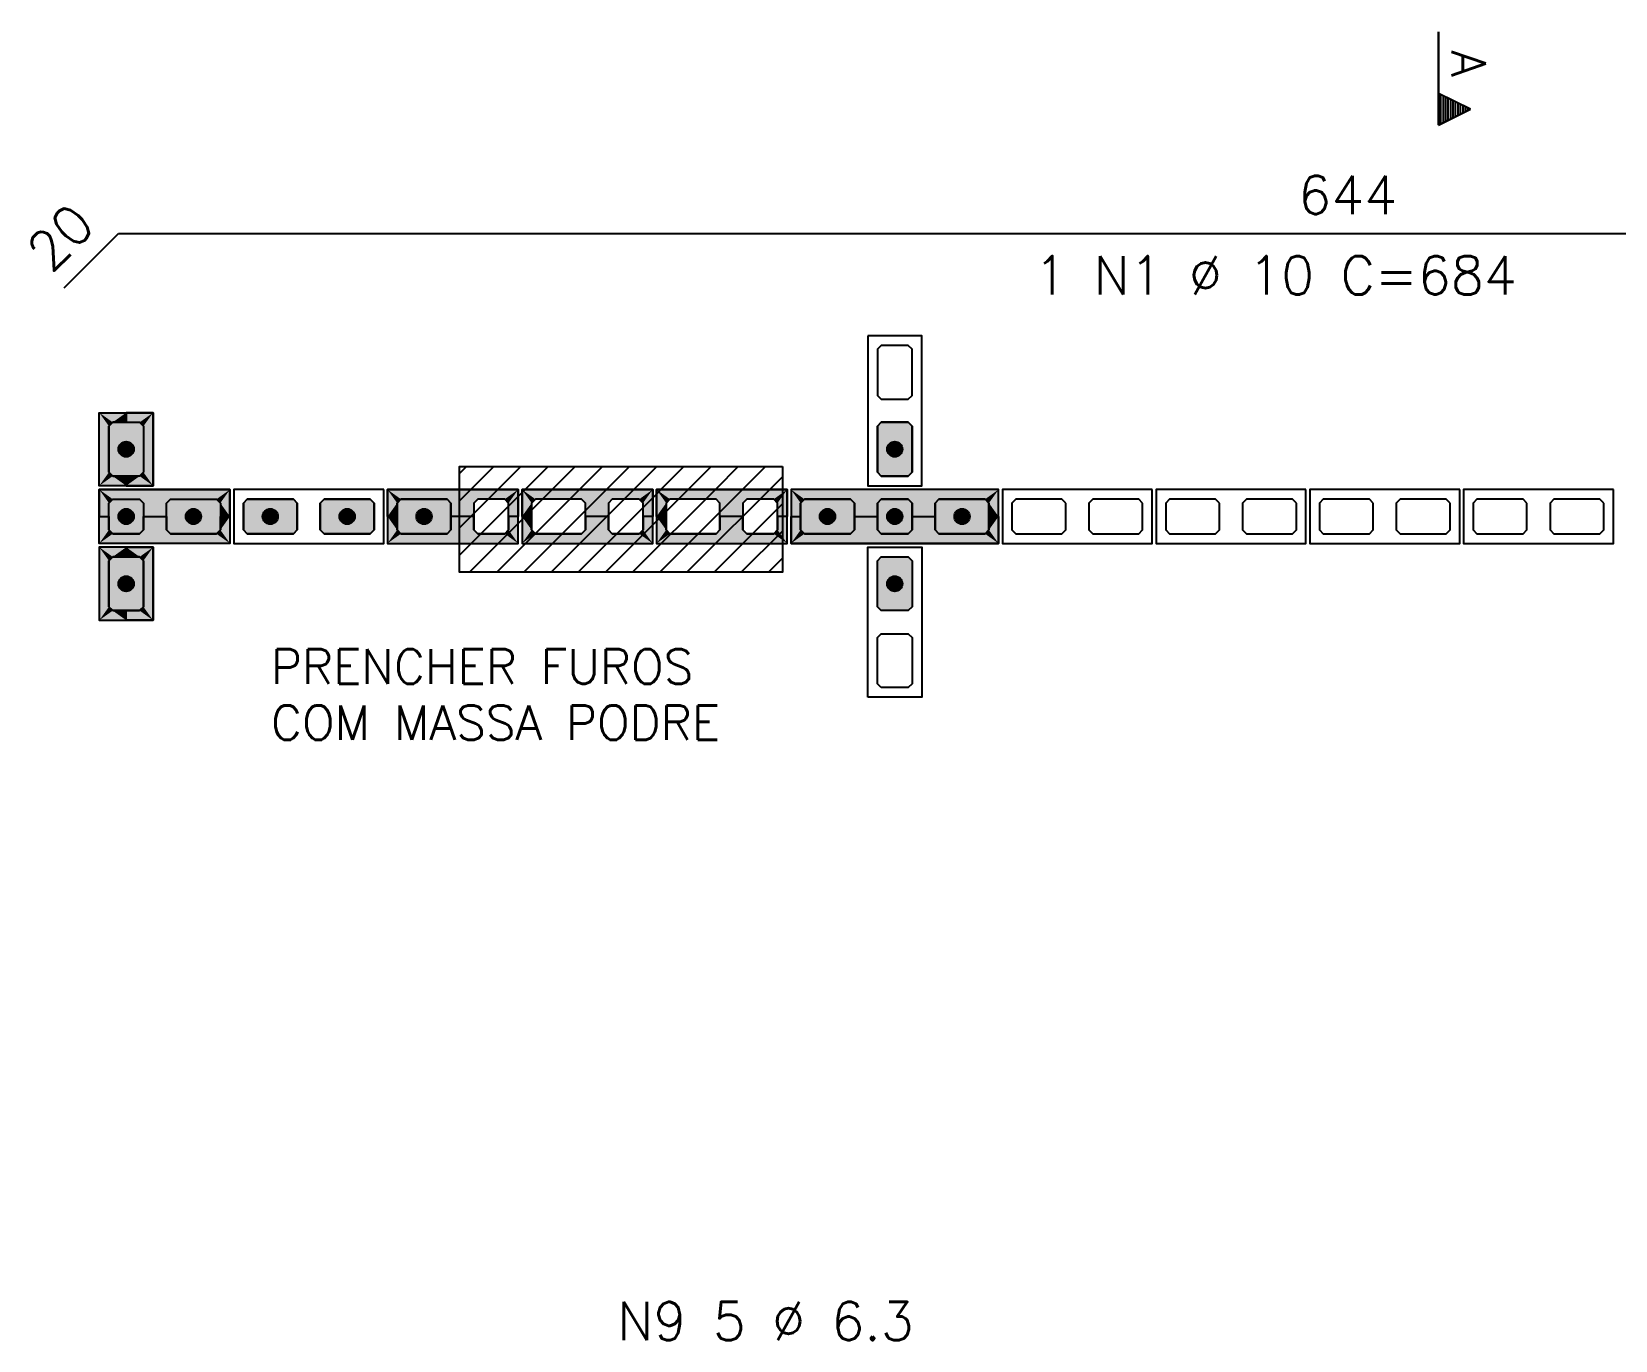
# Model space of a CAD drawing. Extents: x -1.9 to 86, y -1.6 to 61.
# Drawn here: x 50.27 to 58.52, y 29.95 to 36.76 of the extents above; entities that cross this region are included whole.
import ezdxf

# ---------------------------------------------------------------- set-up
doc = ezdxf.new("R2010")
doc.units = 0
doc.header["$MEASUREMENT"] = 0
for name, color, linetype in [('PENA_01', 1, 'CONTINUOUS'), ('PENA_02', 2, 'CONTINUOUS'), ('PENA_03', 3, 'CONTINUOUS'), ('PENA_05', 5, 'CONTINUOUS'), ('PENA_11', 252, 'CONTINUOUS'), ('PENA_19', 240, 'CONTINUOUS'), ('PENA_21', 100, 'CONTINUOUS'), ('PENA_23', 50, 'CONTINUOUS')]:
    doc.layers.add(name, color=color, linetype=linetype)
doc.styles.get("Standard").update_dxf_attribs({"font": 'ROMANS.SHX'})

msp = doc.modelspace()

# ---------------------------------------------------------------- linework, layer by layer
at = {"layer": 'PENA_01', "linetype": 'Continuous'}
for p, q in [((52.5003, 34.0323), (52.9611, 34.4931)), ((52.5003, 34.1737), (52.8197, 34.4931)), ((52.5003, 34.3152), (52.6783, 34.4931)), ((52.5003, 34.4566), (52.5368, 34.4931)), ((52.5785, 33.969), (53.1025, 34.4931)), ((52.7886, 34.0378), (53.2439, 34.4931)), ((52.9988, 34.1065), (53.3854, 34.4931)), ((53.2089, 34.1752), (53.5268, 34.4931)), ((53.4191, 34.2439), (53.6682, 34.4931)), ((53.6292, 34.3127), (53.8096, 34.4931)), ((53.8394, 34.3814), (53.9511, 34.4931)), ((54.0495, 34.4501), (54.0925, 34.4931)), ((53.4014, 33.9435), (53.8394, 34.3814)), ((53.5429, 33.9435), (54.0495, 34.4501)), ((53.6843, 33.9435), (54.1809, 34.4401)), ((53.26, 33.9435), (53.6292, 34.3127)), ((53.8257, 33.9435), (54.1809, 34.2987)), ((53.1186, 33.9435), (53.4191, 34.2439)), ((52.9772, 33.9435), (53.2089, 34.1752)), ((53.9671, 33.9435), (54.1809, 34.1572)), ((52.8357, 33.9435), (52.9988, 34.1065)), ((52.5529, 33.9435), (52.5785, 33.969)), ((52.6943, 33.9435), (52.7886, 34.0378)), ((54.1085, 33.9435), (54.1809, 34.0158))]:
    msp.add_line(p, q, dxfattribs=at)
for points in [[(54.6958, 35.1235), (54.6758, 35.1035), (54.6758, 34.8635), (54.6958, 34.8435), (54.8358, 34.8435), (54.8558, 34.8635), (54.8558, 35.1035), (54.8358, 35.1235), (54.6958, 35.1235)], [(50.8558, 34.7035), (50.8558, 34.4635), (50.8358, 34.4435), (50.6958, 34.4435), (50.6758, 34.4635), (50.6758, 34.7035), (50.6958, 34.7235), (50.8358, 34.7235), (50.8558, 34.7035)], [(54.6958, 34.7235), (54.6758, 34.7035), (54.6758, 34.4635), (54.6958, 34.4435), (54.8358, 34.4435), (54.8558, 34.4635), (54.8558, 34.7035), (54.8358, 34.7235), (54.6958, 34.7235)], [(54.1809, 34.4931), (54.1809, 33.9435), (52.5003, 33.9435), (52.5003, 34.4931), (54.1809, 34.4931)], [(50.6958, 34.3235), (50.8358, 34.3235), (50.8558, 34.3035), (50.8558, 34.1635), (50.8358, 34.1435), (50.6958, 34.1435), (50.6758, 34.1635), (50.6758, 34.3035), (50.6958, 34.3235)], [(50.9958, 34.3235), (51.2358, 34.3235), (51.2558, 34.3035), (51.2558, 34.1635), (51.2358, 34.1435), (50.9958, 34.1435), (50.9758, 34.1635), (50.9758, 34.3035), (50.9958, 34.3235)], [(51.6558, 34.3035), (51.6358, 34.3235), (51.3958, 34.3235), (51.3758, 34.3035), (51.3758, 34.1635), (51.3958, 34.1435), (51.6358, 34.1435), (51.6558, 34.1635), (51.6558, 34.3035)], [(52.0558, 34.3035), (52.0358, 34.3235), (51.7958, 34.3235), (51.7758, 34.3035), (51.7758, 34.1635), (51.7958, 34.1435), (52.0358, 34.1435), (52.0558, 34.1635), (52.0558, 34.3035)], [(52.4358, 34.3235), (52.1958, 34.3235), (52.1758, 34.3035), (52.1758, 34.1635), (52.1958, 34.1435), (52.4358, 34.1435), (52.4558, 34.1635), (52.4558, 34.3035), (52.4358, 34.3235)], [(52.7358, 34.3235), (52.5958, 34.3235), (52.5758, 34.3035), (52.5758, 34.1635), (52.5958, 34.1435), (52.7358, 34.1435), (52.7558, 34.1635), (52.7558, 34.3035), (52.7358, 34.3235)], [(53.1358, 34.3235), (52.8958, 34.3235), (52.8758, 34.3035), (52.8758, 34.1635), (52.8958, 34.1435), (53.1358, 34.1435), (53.1558, 34.1635), (53.1558, 34.3035), (53.1358, 34.3235)], [(53.4358, 34.3235), (53.2958, 34.3235), (53.2758, 34.3035), (53.2758, 34.1635), (53.2958, 34.1435), (53.4358, 34.1435), (53.4558, 34.1635), (53.4558, 34.3035), (53.4358, 34.3235)], [(53.8358, 34.3235), (53.5958, 34.3235), (53.5758, 34.3035), (53.5758, 34.1635), (53.5958, 34.1435), (53.8358, 34.1435), (53.8558, 34.1635), (53.8558, 34.3035), (53.8358, 34.3235)], [(54.1358, 34.3235), (53.9958, 34.3235), (53.9758, 34.3035), (53.9758, 34.1635), (53.9958, 34.1435), (54.1358, 34.1435), (54.1558, 34.1635), (54.1558, 34.3035), (54.1358, 34.3235)], [(54.2758, 34.1635), (54.2958, 34.1435), (54.5358, 34.1435), (54.5558, 34.1635), (54.5558, 34.3035), (54.5358, 34.3235), (54.2958, 34.3235), (54.2758, 34.3035), (54.2758, 34.1635)], [(54.6758, 34.1635), (54.6958, 34.1435), (54.8358, 34.1435), (54.8558, 34.1635), (54.8558, 34.3035), (54.8358, 34.3235), (54.6958, 34.3235), (54.6758, 34.3035), (54.6758, 34.1635)], [(54.9758, 34.1635), (54.9958, 34.1435), (55.2358, 34.1435), (55.2558, 34.1635), (55.2558, 34.3035), (55.2358, 34.3235), (54.9958, 34.3235), (54.9758, 34.3035), (54.9758, 34.1635)], [(55.6558, 34.3035), (55.6358, 34.3235), (55.3958, 34.3235), (55.3758, 34.3035), (55.3758, 34.1635), (55.3958, 34.1435), (55.6358, 34.1435), (55.6558, 34.1635), (55.6558, 34.3035)], [(56.0558, 34.3035), (56.0358, 34.3235), (55.7958, 34.3235), (55.7758, 34.3035), (55.7758, 34.1635), (55.7958, 34.1435), (56.0358, 34.1435), (56.0558, 34.1635), (56.0558, 34.3035)], [(56.4558, 34.3035), (56.4358, 34.3235), (56.1958, 34.3235), (56.1758, 34.3035), (56.1758, 34.1635), (56.1958, 34.1435), (56.4358, 34.1435), (56.4558, 34.1635), (56.4558, 34.3035)], [(56.8558, 34.3035), (56.8358, 34.3235), (56.5958, 34.3235), (56.5758, 34.3035), (56.5758, 34.1635), (56.5958, 34.1435), (56.8358, 34.1435), (56.8558, 34.1635), (56.8558, 34.3035)], [(57.2558, 34.3035), (57.2358, 34.3235), (56.9958, 34.3235), (56.9758, 34.3035), (56.9758, 34.1635), (56.9958, 34.1435), (57.2358, 34.1435), (57.2558, 34.1635), (57.2558, 34.3035)], [(57.6558, 34.3035), (57.6358, 34.3235), (57.3958, 34.3235), (57.3758, 34.3035), (57.3758, 34.1635), (57.3958, 34.1435), (57.6358, 34.1435), (57.6558, 34.1635), (57.6558, 34.3035)], [(58.0558, 34.3035), (58.0358, 34.3235), (57.7958, 34.3235), (57.7758, 34.3035), (57.7758, 34.1635), (57.7958, 34.1435), (58.0358, 34.1435), (58.0558, 34.1635), (58.0558, 34.3035)], [(58.4558, 34.3035), (58.4358, 34.3235), (58.1958, 34.3235), (58.1758, 34.3035), (58.1758, 34.1635), (58.1958, 34.1435), (58.4358, 34.1435), (58.4558, 34.1635), (58.4558, 34.3035)], [(50.8558, 33.7635), (50.8558, 34.0035), (50.8358, 34.0235), (50.6958, 34.0235), (50.6758, 34.0035), (50.6758, 33.7635), (50.6958, 33.7435), (50.8358, 33.7435), (50.8558, 33.7635)], [(54.6958, 33.7435), (54.6758, 33.7635), (54.6758, 34.0035), (54.6958, 34.0235), (54.8358, 34.0235), (54.8558, 34.0035), (54.8558, 33.7635), (54.8358, 33.7435), (54.6958, 33.7435)], [(54.6958, 33.3435), (54.6758, 33.3635), (54.6758, 33.6035), (54.6958, 33.6235), (54.8358, 33.6235), (54.8558, 33.6035), (54.8558, 33.3635), (54.8358, 33.3435), (54.6958, 33.3435)]]:
    msp.add_lwpolyline(points, dxfattribs=at)
at = {"layer": 'PENA_02', "linetype": 'Continuous'}
for p, q in [((55.3058, 34.3735), (54.2258, 34.3735)), ((54.2258, 34.3735), (54.2258, 34.0935)), ((55.3058, 34.0935), (55.3058, 34.3735)), ((54.2258, 34.0935), (55.3058, 34.0935))]:
    msp.add_line(p, q, dxfattribs=at)
for points in [[(54.6258, 35.1735), (54.6258, 34.3935), (54.9058, 34.3935), (54.9058, 35.1735), (54.6258, 35.1735)], [(50.9058, 34.7735), (50.9058, 34.3935), (50.6258, 34.3935), (50.6258, 34.7735), (50.9058, 34.7735)], [(50.6258, 34.3735), (51.3058, 34.3735), (51.3058, 34.0935), (50.6258, 34.0935), (50.6258, 34.3735)], [(52.1058, 34.3735), (51.3258, 34.3735), (51.3258, 34.0935), (52.1058, 34.0935), (52.1058, 34.3735)], [(52.8058, 34.3735), (52.1258, 34.3735), (52.1258, 34.0935), (52.8058, 34.0935), (52.8058, 34.3735)], [(53.5058, 34.3735), (52.8258, 34.3735), (52.8258, 34.0935), (53.5058, 34.0935), (53.5058, 34.3735)], [(54.2058, 34.3735), (53.5258, 34.3735), (53.5258, 34.0935), (54.2058, 34.0935), (54.2058, 34.3735)], [(56.1058, 34.3735), (55.3258, 34.3735), (55.3258, 34.0935), (56.1058, 34.0935), (56.1058, 34.3735)], [(56.9058, 34.3735), (56.1258, 34.3735), (56.1258, 34.0935), (56.9058, 34.0935), (56.9058, 34.3735)], [(57.7058, 34.3735), (56.9258, 34.3735), (56.9258, 34.0935), (57.7058, 34.0935), (57.7058, 34.3735)], [(58.5058, 34.3735), (57.7258, 34.3735), (57.7258, 34.0935), (58.5058, 34.0935), (58.5058, 34.3735)], [(50.9058, 33.6935), (50.9058, 34.0735), (50.6258, 34.0735), (50.6258, 33.6935), (50.9058, 33.6935)], [(54.6258, 33.2935), (54.6258, 34.0735), (54.9058, 34.0735), (54.9058, 33.2935), (54.6258, 33.2935)]]:
    msp.add_lwpolyline(points, dxfattribs=at)
at = {"layer": 'PENA_03', "linetype": 'Continuous'}
for p, q in [((57.5954, 36.7562), (57.5954, 36.2698)), ((57.5961, 36.4354), (57.5961, 36.7562)), ((57.7614, 36.3528), (57.5961, 36.4354)), ((57.5961, 36.271), (57.5961, 36.4346)), ((57.7598, 36.3528), (57.5961, 36.4346)), ((57.6082, 36.2762), (57.6082, 36.4294)), ((57.5954, 36.2698), (57.7614, 36.3528)), ((57.5961, 36.271), (57.7598, 36.3528)), ((57.621, 36.2826), (57.621, 36.423)), ((57.6337, 36.289), (57.6337, 36.4166)), ((57.6465, 36.2954), (57.6465, 36.4102)), ((57.6593, 36.3018), (57.6593, 36.4039)), ((57.672, 36.3081), (57.672, 36.3975)), ((57.6848, 36.3145), (57.6848, 36.3911)), ((57.6975, 36.3209), (57.6975, 36.3847)), ((57.7103, 36.3273), (57.7103, 36.3783)), ((57.7231, 36.3337), (57.7231, 36.372)), ((57.7358, 36.34), (57.7358, 36.3656)), ((57.7486, 36.3464), (57.7486, 36.3592))]:
    msp.add_line(p, q, dxfattribs=at)
for points in [[(50.6958, 34.4435), (50.6758, 34.4635), (50.6758, 34.7035), (50.6958, 34.7235), (50.8358, 34.7235), (50.8558, 34.7035), (50.8558, 34.4635), (50.8358, 34.4435), (50.6958, 34.4435)], [(54.6958, 34.4435), (54.6758, 34.4635), (54.6758, 34.7035), (54.6958, 34.7235), (54.8358, 34.7235), (54.8558, 34.7035), (54.8558, 34.4635), (54.8358, 34.4435), (54.6958, 34.4435)], [(50.8358, 34.3235), (50.8558, 34.3035), (50.8558, 34.1635), (50.8358, 34.1435), (50.6958, 34.1435), (50.6758, 34.1635), (50.6758, 34.3035), (50.6958, 34.3235), (50.8358, 34.3235)], [(51.2558, 34.1635), (51.2358, 34.1435), (50.9958, 34.1435), (50.9758, 34.1635), (50.9758, 34.3035), (50.9958, 34.3235), (51.2358, 34.3235), (51.2558, 34.3035), (51.2558, 34.1635)], [(51.3758, 34.3035), (51.3958, 34.3235), (51.6358, 34.3235), (51.6558, 34.3035), (51.6558, 34.1635), (51.6358, 34.1435), (51.3958, 34.1435), (51.3758, 34.1635), (51.3758, 34.3035)], [(51.7758, 34.3035), (51.7958, 34.3235), (52.0358, 34.3235), (52.0558, 34.3035), (52.0558, 34.1635), (52.0358, 34.1435), (51.7958, 34.1435), (51.7758, 34.1635), (51.7758, 34.3035)], [(52.1758, 34.3035), (52.1958, 34.3235), (52.4358, 34.3235), (52.4558, 34.3035), (52.4558, 34.1635), (52.4358, 34.1435), (52.1958, 34.1435), (52.1758, 34.1635), (52.1758, 34.3035)], [(54.2758, 34.3035), (54.2958, 34.3235), (54.5358, 34.3235), (54.5558, 34.3035), (54.5558, 34.1635), (54.5358, 34.1435), (54.2958, 34.1435), (54.2758, 34.1635), (54.2758, 34.3035)], [(54.6958, 34.1435), (54.6758, 34.1635), (54.6758, 34.3035), (54.6958, 34.3235), (54.8358, 34.3235), (54.8558, 34.3035), (54.8558, 34.1635), (54.8358, 34.1435), (54.6958, 34.1435)], [(54.9758, 34.3035), (54.9958, 34.3235), (55.2358, 34.3235), (55.2558, 34.3035), (55.2558, 34.1635), (55.2358, 34.1435), (54.9958, 34.1435), (54.9758, 34.1635), (54.9758, 34.3035)], [(50.8358, 34.0235), (50.8558, 34.0035), (50.8558, 33.7635), (50.8358, 33.7435), (50.6958, 33.7435), (50.6758, 33.7635), (50.6758, 34.0035), (50.6958, 34.0235), (50.8358, 34.0235)], [(54.8358, 34.0235), (54.8558, 34.0035), (54.8558, 33.7635), (54.8358, 33.7435), (54.6958, 33.7435), (54.6758, 33.7635), (54.6758, 34.0035), (54.6958, 34.0235), (54.8358, 34.0235)]]:
    msp.add_lwpolyline(points, dxfattribs=at)
for centre in [(50.7658, 34.5835), (54.7658, 34.5835), (50.7658, 34.2335), (51.1158, 34.2335), (51.5158, 34.2335), (51.9158, 34.2335), (52.3158, 34.2335), (54.4158, 34.2335), (54.7658, 34.2335), (55.1158, 34.2335), (50.7658, 33.8835), (54.7658, 33.8835)]:
    msp.add_circle(centre, 0.04, dxfattribs=at)
for points in [[(50.8058, 34.5835), (50.7458, 34.6181), (50.7282, 34.5972)], [(50.8058, 34.5835), (50.7727, 34.6229), (50.7458, 34.6181)], [(50.8058, 34.5835), (50.7964, 34.6092), (50.7727, 34.6229)], [(54.8058, 34.5835), (54.7458, 34.6181), (54.7282, 34.5972)], [(54.8058, 34.5835), (54.7727, 34.6229), (54.7458, 34.6181)], [(54.8058, 34.5835), (54.7964, 34.6092), (54.7727, 34.6229)], [(50.8058, 34.5835), (50.7282, 34.5972), (50.7282, 34.5698)], [(50.8058, 34.5835), (50.7282, 34.5698), (50.7458, 34.5488)], [(50.8058, 34.5835), (50.7458, 34.5488), (50.7727, 34.5441)], [(50.8058, 34.5835), (50.7727, 34.5441), (50.7964, 34.5578)], [(50.8058, 34.5835), (50.7964, 34.5578), (50.8058, 34.5835)], [(54.8058, 34.5835), (54.7282, 34.5972), (54.7282, 34.5698)], [(54.8058, 34.5835), (54.7282, 34.5698), (54.7458, 34.5488)], [(54.8058, 34.5835), (54.7458, 34.5488), (54.7727, 34.5441)], [(54.8058, 34.5835), (54.7727, 34.5441), (54.7964, 34.5578)], [(54.8058, 34.5835), (54.7964, 34.5578), (54.8058, 34.5835)], [(50.8058, 34.2335), (50.7458, 34.2681), (50.7282, 34.2472)], [(50.8058, 34.2335), (50.7282, 34.2472), (50.7282, 34.2198)], [(50.8058, 34.2335), (50.7282, 34.2198), (50.7458, 34.1988)], [(50.8058, 34.2335), (50.7727, 34.2729), (50.7458, 34.2681)], [(50.8058, 34.2335), (50.7458, 34.1988), (50.7727, 34.1941)], [(50.8058, 34.2335), (50.7964, 34.2592), (50.7727, 34.2729)], [(50.8058, 34.2335), (50.7727, 34.1941), (50.7964, 34.2078)], [(50.8058, 34.2335), (50.7964, 34.2078), (50.8058, 34.2335)], [(51.1558, 34.2335), (51.0958, 34.2681), (51.0782, 34.2472)], [(51.1558, 34.2335), (51.0782, 34.2472), (51.0782, 34.2198)], [(51.1558, 34.2335), (51.0782, 34.2198), (51.0958, 34.1988)], [(51.1558, 34.2335), (51.1227, 34.2729), (51.0958, 34.2681)], [(51.1558, 34.2335), (51.0958, 34.1988), (51.1227, 34.1941)], [(51.1558, 34.2335), (51.1464, 34.2592), (51.1227, 34.2729)], [(51.1558, 34.2335), (51.1227, 34.1941), (51.1464, 34.2078)], [(51.1558, 34.2335), (51.1464, 34.2078), (51.1558, 34.2335)], [(51.5558, 34.2335), (51.4958, 34.2681), (51.4782, 34.2472)], [(51.5558, 34.2335), (51.4782, 34.2472), (51.4782, 34.2198)], [(51.5558, 34.2335), (51.4782, 34.2198), (51.4958, 34.1988)], [(51.5558, 34.2335), (51.5227, 34.2729), (51.4958, 34.2681)], [(51.5558, 34.2335), (51.4958, 34.1988), (51.5227, 34.1941)], [(51.5558, 34.2335), (51.5464, 34.2592), (51.5227, 34.2729)], [(51.5558, 34.2335), (51.5227, 34.1941), (51.5464, 34.2078)], [(51.5558, 34.2335), (51.5464, 34.2078), (51.5558, 34.2335)], [(51.9558, 34.2335), (51.8958, 34.2681), (51.8782, 34.2472)], [(51.9558, 34.2335), (51.8782, 34.2472), (51.8782, 34.2198)], [(51.9558, 34.2335), (51.8782, 34.2198), (51.8958, 34.1988)], [(51.9558, 34.2335), (51.9227, 34.2729), (51.8958, 34.2681)], [(51.9558, 34.2335), (51.8958, 34.1988), (51.9227, 34.1941)], [(51.9558, 34.2335), (51.9464, 34.2592), (51.9227, 34.2729)], [(51.9558, 34.2335), (51.9227, 34.1941), (51.9464, 34.2078)], [(51.9558, 34.2335), (51.9464, 34.2078), (51.9558, 34.2335)], [(52.3558, 34.2335), (52.2958, 34.2681), (52.2782, 34.2472)], [(52.3558, 34.2335), (52.2782, 34.2472), (52.2782, 34.2198)], [(52.3558, 34.2335), (52.2782, 34.2198), (52.2958, 34.1988)], [(52.3558, 34.2335), (52.3227, 34.2729), (52.2958, 34.2681)], [(52.3558, 34.2335), (52.2958, 34.1988), (52.3227, 34.1941)], [(52.3558, 34.2335), (52.3464, 34.2592), (52.3227, 34.2729)], [(52.3558, 34.2335), (52.3227, 34.1941), (52.3464, 34.2078)], [(52.3558, 34.2335), (52.3464, 34.2078), (52.3558, 34.2335)], [(54.4558, 34.2335), (54.3958, 34.2681), (54.3782, 34.2472)], [(54.4558, 34.2335), (54.3782, 34.2472), (54.3782, 34.2198)], [(54.4558, 34.2335), (54.3782, 34.2198), (54.3958, 34.1988)], [(54.4558, 34.2335), (54.4227, 34.2729), (54.3958, 34.2681)], [(54.4558, 34.2335), (54.3958, 34.1988), (54.4227, 34.1941)], [(54.4558, 34.2335), (54.4464, 34.2592), (54.4227, 34.2729)], [(54.4558, 34.2335), (54.4227, 34.1941), (54.4464, 34.2078)], [(54.4558, 34.2335), (54.4464, 34.2078), (54.4558, 34.2335)], [(54.8058, 34.2335), (54.7458, 34.2681), (54.7282, 34.2472)], [(54.8058, 34.2335), (54.7282, 34.2472), (54.7282, 34.2198)], [(54.8058, 34.2335), (54.7282, 34.2198), (54.7458, 34.1988)], [(54.8058, 34.2335), (54.7727, 34.2729), (54.7458, 34.2681)], [(54.8058, 34.2335), (54.7458, 34.1988), (54.7727, 34.1941)], [(54.8058, 34.2335), (54.7964, 34.2592), (54.7727, 34.2729)], [(54.8058, 34.2335), (54.7727, 34.1941), (54.7964, 34.2078)], [(54.8058, 34.2335), (54.7964, 34.2078), (54.8058, 34.2335)], [(55.1558, 34.2335), (55.0958, 34.2681), (55.0782, 34.2472)], [(55.1558, 34.2335), (55.0782, 34.2472), (55.0782, 34.2198)], [(55.1558, 34.2335), (55.0782, 34.2198), (55.0958, 34.1988)], [(55.1558, 34.2335), (55.1227, 34.2729), (55.0958, 34.2681)], [(55.1558, 34.2335), (55.0958, 34.1988), (55.1227, 34.1941)], [(55.1558, 34.2335), (55.1464, 34.2592), (55.1227, 34.2729)], [(55.1558, 34.2335), (55.1227, 34.1941), (55.1464, 34.2078)], [(55.1558, 34.2335), (55.1464, 34.2078), (55.1558, 34.2335)], [(50.8058, 33.8835), (50.7458, 33.9181), (50.7282, 33.8972)], [(50.8058, 33.8835), (50.7282, 33.8972), (50.7282, 33.8698)], [(50.8058, 33.8835), (50.7282, 33.8698), (50.7458, 33.8488)], [(50.8058, 33.8835), (50.7727, 33.9229), (50.7458, 33.9181)], [(50.8058, 33.8835), (50.7458, 33.8488), (50.7727, 33.8441)], [(50.8058, 33.8835), (50.7964, 33.9092), (50.7727, 33.9229)], [(50.8058, 33.8835), (50.7727, 33.8441), (50.7964, 33.8578)], [(50.8058, 33.8835), (50.7964, 33.8578), (50.8058, 33.8835)], [(54.8058, 33.8835), (54.7458, 33.9181), (54.7282, 33.8972)], [(54.8058, 33.8835), (54.7282, 33.8972), (54.7282, 33.8698)], [(54.8058, 33.8835), (54.7282, 33.8698), (54.7458, 33.8488)], [(54.8058, 33.8835), (54.7727, 33.9229), (54.7458, 33.9181)], [(54.8058, 33.8835), (54.7458, 33.8488), (54.7727, 33.8441)], [(54.8058, 33.8835), (54.7964, 33.9092), (54.7727, 33.9229)], [(54.8058, 33.8835), (54.7727, 33.8441), (54.7964, 33.8578)], [(54.8058, 33.8835), (54.7964, 33.8578), (54.8058, 33.8835)]]:
    msp.add_solid(points, dxfattribs=at)
at = {"layer": 'PENA_05', "linetype": 'Continuous'}
for p, q in [((50.4429, 35.4239), (50.7258, 35.7067)), ((50.7258, 35.7067), (63.6058, 35.7067))]:
    msp.add_line(p, q, dxfattribs=at)
at = {"layer": 'PENA_11', "linetype": 'Continuous'}
for points in [[(50.6958, 34.4435), (50.6758, 34.7035), (50.6958, 34.7235)], [(50.6958, 34.4435), (50.6758, 34.4635), (50.6758, 34.7035)], [(50.6958, 34.4435), (50.6958, 34.7235), (50.8358, 34.7235)], [(50.6958, 34.4435), (50.8358, 34.7235), (50.8558, 34.7035)], [(50.6958, 34.4435), (50.8558, 34.7035), (50.8558, 34.4635)], [(54.6958, 34.4435), (54.6758, 34.7035), (54.6958, 34.7235)], [(54.6958, 34.4435), (54.6758, 34.4635), (54.6758, 34.7035)], [(54.6958, 34.4435), (54.6958, 34.7235), (54.8358, 34.7235)], [(54.6958, 34.4435), (54.8358, 34.7235), (54.8558, 34.7035)], [(54.6958, 34.4435), (54.8558, 34.7035), (54.8558, 34.4635)], [(50.6958, 34.4435), (50.8558, 34.4635), (50.8358, 34.4435)], [(54.6958, 34.4435), (54.8558, 34.4635), (54.8358, 34.4435)], [(50.6958, 34.4435), (50.8358, 34.4435), (50.6958, 34.4435)], [(54.6958, 34.4435), (54.8358, 34.4435), (54.6958, 34.4435)], [(50.8358, 34.3235), (50.6958, 34.1435), (50.6758, 34.1635)], [(50.8358, 34.3235), (50.6758, 34.1635), (50.6758, 34.3035)], [(50.8358, 34.3235), (50.6758, 34.3035), (50.6958, 34.3235)], [(50.8358, 34.3235), (50.8358, 34.1435), (50.6958, 34.1435)], [(50.8358, 34.3235), (50.6958, 34.3235), (50.8358, 34.3235)], [(50.8358, 34.3235), (50.8558, 34.3035), (50.8558, 34.1635)], [(50.8358, 34.3235), (50.8558, 34.1635), (50.8358, 34.1435)], [(51.2558, 34.1635), (50.9758, 34.3035), (50.9958, 34.3235)], [(51.2558, 34.1635), (50.9758, 34.1635), (50.9758, 34.3035)], [(51.2558, 34.1635), (50.9958, 34.3235), (51.2358, 34.3235)], [(51.2558, 34.1635), (51.2358, 34.3235), (51.2558, 34.3035)], [(51.2558, 34.1635), (51.2558, 34.3035), (51.2558, 34.1635)], [(51.3758, 34.3035), (51.3958, 34.3235), (51.6358, 34.3235)], [(51.3758, 34.3035), (51.6358, 34.3235), (51.6558, 34.3035)], [(51.3758, 34.3035), (51.6558, 34.3035), (51.6558, 34.1635)], [(51.3758, 34.3035), (51.6558, 34.1635), (51.6358, 34.1435)], [(51.3758, 34.3035), (51.6358, 34.1435), (51.3958, 34.1435)], [(51.3758, 34.3035), (51.3958, 34.1435), (51.3758, 34.1635)], [(51.3758, 34.3035), (51.3758, 34.1635), (51.3758, 34.3035)], [(51.7758, 34.3035), (51.7958, 34.3235), (52.0358, 34.3235)], [(51.7758, 34.3035), (52.0358, 34.3235), (52.0558, 34.3035)], [(51.7758, 34.3035), (52.0558, 34.3035), (52.0558, 34.1635)], [(51.7758, 34.3035), (52.0558, 34.1635), (52.0358, 34.1435)], [(51.7758, 34.3035), (52.0358, 34.1435), (51.7958, 34.1435)], [(51.7758, 34.3035), (51.7958, 34.1435), (51.7758, 34.1635)], [(51.7758, 34.3035), (51.7758, 34.1635), (51.7758, 34.3035)], [(52.1758, 34.3035), (52.1958, 34.3235), (52.4358, 34.3235)], [(52.1758, 34.3035), (52.4358, 34.3235), (52.4558, 34.3035)], [(52.1758, 34.3035), (52.4558, 34.3035), (52.4558, 34.1635)], [(52.1758, 34.3035), (52.4558, 34.1635), (52.4358, 34.1435)], [(52.1758, 34.3035), (52.4358, 34.1435), (52.1958, 34.1435)], [(52.1758, 34.3035), (52.1958, 34.1435), (52.1758, 34.1635)], [(52.1758, 34.3035), (52.1758, 34.1635), (52.1758, 34.3035)], [(54.2758, 34.3035), (54.2958, 34.3235), (54.5358, 34.3235)], [(54.2758, 34.3035), (54.5358, 34.3235), (54.5558, 34.3035)], [(54.2758, 34.3035), (54.5558, 34.3035), (54.5558, 34.1635)], [(54.2758, 34.3035), (54.5558, 34.1635), (54.5358, 34.1435)], [(54.2758, 34.3035), (54.5358, 34.1435), (54.2958, 34.1435)], [(54.2758, 34.3035), (54.2958, 34.1435), (54.2758, 34.1635)], [(54.2758, 34.3035), (54.2758, 34.1635), (54.2758, 34.3035)], [(54.6958, 34.1435), (54.6758, 34.3035), (54.6958, 34.3235)], [(54.6958, 34.1435), (54.6758, 34.1635), (54.6758, 34.3035)], [(54.6958, 34.1435), (54.6958, 34.3235), (54.8358, 34.3235)], [(54.6958, 34.1435), (54.8358, 34.3235), (54.8558, 34.3035)], [(54.6958, 34.1435), (54.8558, 34.3035), (54.8558, 34.1635)], [(54.9758, 34.3035), (54.9958, 34.3235), (55.2358, 34.3235)], [(54.9758, 34.3035), (55.2358, 34.3235), (55.2558, 34.3035)], [(54.9758, 34.3035), (55.2558, 34.3035), (55.2558, 34.1635)], [(54.9758, 34.3035), (55.2558, 34.1635), (55.2358, 34.1435)], [(54.9758, 34.3035), (55.2358, 34.1435), (54.9958, 34.1435)], [(54.9758, 34.3035), (54.9958, 34.1435), (54.9758, 34.1635)], [(54.9758, 34.3035), (54.9758, 34.1635), (54.9758, 34.3035)], [(51.2558, 34.1635), (50.9958, 34.1435), (50.9758, 34.1635)], [(51.2558, 34.1635), (51.2358, 34.1435), (50.9958, 34.1435)], [(54.6958, 34.1435), (54.8558, 34.1635), (54.8358, 34.1435)], [(54.6958, 34.1435), (54.8358, 34.1435), (54.6958, 34.1435)], [(50.8358, 34.0235), (50.6958, 33.7435), (50.6758, 33.7635)], [(50.8358, 34.0235), (50.6758, 33.7635), (50.6758, 34.0035)], [(50.8358, 34.0235), (50.6758, 34.0035), (50.6958, 34.0235)], [(50.8358, 34.0235), (50.8358, 33.7435), (50.6958, 33.7435)], [(50.8358, 34.0235), (50.6958, 34.0235), (50.8358, 34.0235)], [(50.8358, 34.0235), (50.8558, 34.0035), (50.8558, 33.7635)], [(50.8358, 34.0235), (50.8558, 33.7635), (50.8358, 33.7435)], [(54.8358, 34.0235), (54.6958, 33.7435), (54.6758, 33.7635)], [(54.8358, 34.0235), (54.6758, 33.7635), (54.6758, 34.0035)], [(54.8358, 34.0235), (54.6758, 34.0035), (54.6958, 34.0235)], [(54.8358, 34.0235), (54.8358, 33.7435), (54.6958, 33.7435)], [(54.8358, 34.0235), (54.6958, 34.0235), (54.8358, 34.0235)], [(54.8358, 34.0235), (54.8558, 34.0035), (54.8558, 33.7635)], [(54.8358, 34.0235), (54.8558, 33.7635), (54.8358, 33.7435)]]:
    msp.add_solid(points, dxfattribs=at)
at = {"layer": 'PENA_19', "linetype": 'Continuous'}
for points in [[(54.2258, 34.2335), (54.2758, 34.2335), (54.2758, 34.3035), (54.2958, 34.3235), (54.5358, 34.3235), (54.5558, 34.3035), (54.5558, 34.2335), (54.6758, 34.2335), (54.6758, 34.3035), (54.6958, 34.3235), (54.8358, 34.3235), (54.8558, 34.3035), (54.8558, 34.2335), (54.9758, 34.2335), (54.9758, 34.3035), (54.9958, 34.3235), (55.2358, 34.3235), (55.2558, 34.3035), (55.2558, 34.2335), (55.3058, 34.2335), (55.3058, 34.3735), (54.2258, 34.3735), (54.2258, 34.2335)], [(54.2258, 34.2335), (54.2758, 34.2335), (54.2758, 34.1635), (54.2958, 34.1435), (54.5358, 34.1435), (54.5558, 34.1635), (54.5558, 34.2335), (54.6758, 34.2335), (54.6758, 34.1635), (54.6958, 34.1435), (54.8358, 34.1435), (54.8558, 34.1635), (54.8558, 34.2335), (54.9758, 34.2335), (54.9758, 34.1635), (54.9958, 34.1435), (55.2358, 34.1435), (55.2558, 34.1635), (55.2558, 34.2335), (55.3058, 34.2335), (55.3058, 34.0935), (54.2258, 34.0935), (54.2258, 34.2335)]]:
    msp.add_lwpolyline(points, dxfattribs=at)
for points in [[(55.3058, 34.3735), (54.2258, 34.3735), (54.2958, 34.3235)], [(54.2258, 34.3735), (54.2258, 34.2335), (54.2758, 34.2335)], [(54.2258, 34.3735), (54.2758, 34.2335), (54.2758, 34.3035)], [(54.2258, 34.3735), (54.2758, 34.3035), (54.2958, 34.3235)], [(55.3058, 34.3735), (54.2958, 34.3235), (54.5358, 34.3235)], [(55.3058, 34.3735), (54.5358, 34.3235), (54.6958, 34.3235)], [(55.3058, 34.3735), (54.6958, 34.3235), (54.8358, 34.3235)], [(55.3058, 34.3735), (54.8358, 34.3235), (54.8558, 34.3035)], [(55.3058, 34.3735), (54.8558, 34.3035), (54.9958, 34.3235)], [(55.3058, 34.3735), (54.9958, 34.3235), (55.2358, 34.3235)], [(55.3058, 34.3735), (55.2358, 34.3235), (55.2558, 34.3035)], [(55.3058, 34.3735), (55.2558, 34.3035), (55.3058, 34.2335)], [(54.5558, 34.3035), (54.6958, 34.3235), (54.5358, 34.3235)], [(54.5558, 34.3035), (54.6758, 34.3035), (54.6958, 34.3235)], [(54.5558, 34.3035), (54.5558, 34.2335), (54.6758, 34.2335)], [(54.5558, 34.3035), (54.6758, 34.2335), (54.6758, 34.3035)], [(54.8558, 34.3035), (54.9758, 34.3035), (54.9958, 34.3235)], [(54.8558, 34.3035), (54.8558, 34.2335), (54.9758, 34.2335)], [(54.8558, 34.3035), (54.9758, 34.2335), (54.9758, 34.3035)], [(55.3058, 34.2335), (55.2558, 34.3035), (55.2558, 34.2335)], [(54.2258, 34.0935), (54.2258, 34.2335), (54.2758, 34.2335)], [(54.2258, 34.0935), (54.2758, 34.2335), (54.2758, 34.1635)], [(54.5558, 34.1635), (54.5558, 34.2335), (54.6758, 34.2335)], [(54.5558, 34.1635), (54.6758, 34.2335), (54.6758, 34.1635)], [(54.8558, 34.1635), (54.8558, 34.2335), (54.9758, 34.2335)], [(54.8558, 34.1635), (54.9758, 34.2335), (54.9758, 34.1635)], [(55.3058, 34.0935), (55.2558, 34.1635), (55.3058, 34.2335)], [(55.3058, 34.2335), (55.2558, 34.1635), (55.2558, 34.2335)], [(54.2258, 34.0935), (54.2758, 34.1635), (54.2958, 34.1435)], [(55.3058, 34.0935), (54.2258, 34.0935), (54.2958, 34.1435)], [(55.3058, 34.0935), (54.2958, 34.1435), (54.5358, 34.1435)], [(54.5558, 34.1635), (54.6958, 34.1435), (54.5358, 34.1435)], [(55.3058, 34.0935), (54.5358, 34.1435), (54.6958, 34.1435)], [(54.5558, 34.1635), (54.6758, 34.1635), (54.6958, 34.1435)], [(55.3058, 34.0935), (54.6958, 34.1435), (54.8358, 34.1435)], [(55.3058, 34.0935), (54.8358, 34.1435), (54.8558, 34.1635)], [(55.3058, 34.0935), (54.8558, 34.1635), (54.9958, 34.1435)], [(54.8558, 34.1635), (54.9758, 34.1635), (54.9958, 34.1435)], [(55.3058, 34.0935), (54.9958, 34.1435), (55.2358, 34.1435)], [(55.3058, 34.0935), (55.2358, 34.1435), (55.2558, 34.1635)]]:
    msp.add_solid(points, dxfattribs=at)
at = {"layer": 'PENA_21', "linetype": 'Continuous'}
for points in [[(50.6258, 34.2335), (50.6758, 34.2335), (50.6758, 34.3035), (50.6958, 34.3235), (50.8358, 34.3235), (50.8558, 34.3035), (50.8558, 34.2335), (50.9758, 34.2335), (50.9758, 34.3035), (50.9958, 34.3235), (51.2358, 34.3235), (51.2558, 34.3035), (51.2558, 34.2335), (51.3058, 34.2335), (51.3058, 34.3735), (50.6258, 34.3735), (50.6258, 34.2335)], [(52.8058, 34.2335), (52.7558, 34.2335), (52.7558, 34.3035), (52.7358, 34.3235), (52.5958, 34.3235), (52.5758, 34.3035), (52.5758, 34.2335), (52.4558, 34.2335), (52.4558, 34.3035), (52.4358, 34.3235), (52.1958, 34.3235), (52.1758, 34.3035), (52.1758, 34.2335), (52.1258, 34.2335), (52.1258, 34.3735), (52.8058, 34.3735), (52.8058, 34.2335)], [(53.5058, 34.2335), (53.4558, 34.2335), (53.4558, 34.3035), (53.4358, 34.3235), (53.2958, 34.3235), (53.2758, 34.3035), (53.2758, 34.2335), (53.1558, 34.2335), (53.1558, 34.3035), (53.1358, 34.3235), (52.8958, 34.3235), (52.8758, 34.3035), (52.8758, 34.2335), (52.8258, 34.2335), (52.8258, 34.3735), (53.5058, 34.3735), (53.5058, 34.2335)], [(54.2058, 34.2335), (54.1558, 34.2335), (54.1558, 34.3035), (54.1358, 34.3235), (53.9958, 34.3235), (53.9758, 34.3035), (53.9758, 34.2335), (53.8558, 34.2335), (53.8558, 34.3035), (53.8358, 34.3235), (53.5958, 34.3235), (53.5758, 34.3035), (53.5758, 34.2335), (53.5258, 34.2335), (53.5258, 34.3735), (54.2058, 34.3735), (54.2058, 34.2335)], [(50.6258, 34.2335), (50.6758, 34.2335), (50.6758, 34.1635), (50.6958, 34.1435), (50.8358, 34.1435), (50.8558, 34.1635), (50.8558, 34.2335), (50.9758, 34.2335), (50.9758, 34.1635), (50.9958, 34.1435), (51.2358, 34.1435), (51.2558, 34.1635), (51.2558, 34.2335), (51.3058, 34.2335), (51.3058, 34.0935), (50.6258, 34.0935), (50.6258, 34.2335)], [(52.8058, 34.2335), (52.7558, 34.2335), (52.7558, 34.1635), (52.7358, 34.1435), (52.5958, 34.1435), (52.5758, 34.1635), (52.5758, 34.2335), (52.4558, 34.2335), (52.4558, 34.1635), (52.4358, 34.1435), (52.1958, 34.1435), (52.1758, 34.1635), (52.1758, 34.2335), (52.1258, 34.2335), (52.1258, 34.0935), (52.8058, 34.0935), (52.8058, 34.2335)], [(53.5058, 34.2335), (53.4558, 34.2335), (53.4558, 34.1635), (53.4358, 34.1435), (53.2958, 34.1435), (53.2758, 34.1635), (53.2758, 34.2335), (53.1558, 34.2335), (53.1558, 34.1635), (53.1358, 34.1435), (52.8958, 34.1435), (52.8758, 34.1635), (52.8758, 34.2335), (52.8258, 34.2335), (52.8258, 34.0935), (53.5058, 34.0935), (53.5058, 34.2335)], [(54.2058, 34.2335), (54.1558, 34.2335), (54.1558, 34.1635), (54.1358, 34.1435), (53.9958, 34.1435), (53.9758, 34.1635), (53.9758, 34.2335), (53.8558, 34.2335), (53.8558, 34.1635), (53.8358, 34.1435), (53.5958, 34.1435), (53.5758, 34.1635), (53.5758, 34.2335), (53.5258, 34.2335), (53.5258, 34.0935), (54.2058, 34.0935), (54.2058, 34.2335)]]:
    msp.add_lwpolyline(points, dxfattribs=at)
for points in [[(51.3058, 34.3735), (50.6258, 34.3735), (50.6958, 34.3235)], [(50.6258, 34.3735), (50.6258, 34.2335), (50.6758, 34.2335)], [(50.6258, 34.3735), (50.6758, 34.2335), (50.6758, 34.3035)], [(50.6258, 34.3735), (50.6758, 34.3035), (50.6958, 34.3235)], [(51.3058, 34.3735), (50.6958, 34.3235), (50.8358, 34.3235)], [(51.3058, 34.3735), (50.8358, 34.3235), (50.8558, 34.3035)], [(51.3058, 34.3735), (50.8558, 34.3035), (50.9958, 34.3235)], [(51.3058, 34.3735), (50.9958, 34.3235), (51.2358, 34.3235)], [(51.3058, 34.3735), (51.2358, 34.3235), (51.2558, 34.3035)], [(51.3058, 34.3735), (51.2558, 34.3035), (51.3058, 34.2335)], [(52.8058, 34.3735), (52.1958, 34.3235), (52.1258, 34.3735)], [(52.1958, 34.3235), (52.1758, 34.3035), (52.1258, 34.3735)], [(52.1258, 34.3735), (52.1758, 34.3035), (52.1258, 34.2335)], [(52.4358, 34.3235), (52.1958, 34.3235), (52.8058, 34.3735)], [(52.4558, 34.3035), (52.4358, 34.3235), (52.8058, 34.3735)], [(52.8058, 34.3735), (52.5958, 34.3235), (52.4558, 34.3035)], [(52.8058, 34.3735), (52.7358, 34.3235), (52.5958, 34.3235)], [(52.8058, 34.3735), (52.7558, 34.3035), (52.7358, 34.3235)], [(52.8058, 34.3735), (52.8058, 34.2335), (52.7558, 34.2335)], [(52.8058, 34.3735), (52.7558, 34.2335), (52.7558, 34.3035)], [(53.5058, 34.3735), (52.8958, 34.3235), (52.8258, 34.3735)], [(52.8958, 34.3235), (52.8758, 34.3035), (52.8258, 34.3735)], [(52.8258, 34.3735), (52.8758, 34.3035), (52.8258, 34.2335)], [(53.1358, 34.3235), (52.8958, 34.3235), (53.5058, 34.3735)], [(53.1558, 34.3035), (53.1358, 34.3235), (53.5058, 34.3735)], [(53.5058, 34.3735), (53.2958, 34.3235), (53.1558, 34.3035)], [(53.5058, 34.3735), (53.4358, 34.3235), (53.2958, 34.3235)], [(53.5058, 34.3735), (53.4558, 34.3035), (53.4358, 34.3235)], [(53.5058, 34.3735), (53.5058, 34.2335), (53.4558, 34.2335)], [(53.5058, 34.3735), (53.4558, 34.2335), (53.4558, 34.3035)], [(54.2058, 34.3735), (53.5958, 34.3235), (53.5258, 34.3735)], [(53.5958, 34.3235), (53.5758, 34.3035), (53.5258, 34.3735)], [(53.5258, 34.3735), (53.5758, 34.3035), (53.5258, 34.2335)], [(53.8358, 34.3235), (53.5958, 34.3235), (54.2058, 34.3735)], [(53.8558, 34.3035), (53.8358, 34.3235), (54.2058, 34.3735)], [(54.2058, 34.3735), (53.9958, 34.3235), (53.8558, 34.3035)], [(54.2058, 34.3735), (54.1358, 34.3235), (53.9958, 34.3235)], [(54.2058, 34.3735), (54.1558, 34.3035), (54.1358, 34.3235)], [(54.2058, 34.3735), (54.2058, 34.2335), (54.1558, 34.2335)], [(54.2058, 34.3735), (54.1558, 34.2335), (54.1558, 34.3035)], [(50.8558, 34.3035), (50.9758, 34.3035), (50.9958, 34.3235)], [(50.8558, 34.3035), (50.8558, 34.2335), (50.9758, 34.2335)], [(50.8558, 34.3035), (50.9758, 34.2335), (50.9758, 34.3035)], [(51.3058, 34.2335), (51.2558, 34.3035), (51.2558, 34.2335)], [(52.1758, 34.3035), (52.1758, 34.2335), (52.1258, 34.2335)], [(52.4558, 34.2335), (52.4558, 34.3035), (52.5958, 34.3235)], [(52.4558, 34.2335), (52.5958, 34.3235), (52.5758, 34.3035)], [(52.4558, 34.2335), (52.5758, 34.3035), (52.5758, 34.2335)], [(52.8758, 34.3035), (52.8758, 34.2335), (52.8258, 34.2335)], [(53.1558, 34.2335), (53.1558, 34.3035), (53.2958, 34.3235)], [(53.1558, 34.2335), (53.2958, 34.3235), (53.2758, 34.3035)], [(53.1558, 34.2335), (53.2758, 34.3035), (53.2758, 34.2335)], [(53.5758, 34.3035), (53.5758, 34.2335), (53.5258, 34.2335)], [(53.8558, 34.2335), (53.8558, 34.3035), (53.9958, 34.3235)], [(53.8558, 34.2335), (53.9958, 34.3235), (53.9758, 34.3035)], [(53.8558, 34.2335), (53.9758, 34.3035), (53.9758, 34.2335)], [(50.6258, 34.0935), (50.6258, 34.2335), (50.6758, 34.2335)], [(50.6258, 34.0935), (50.6758, 34.2335), (50.6758, 34.1635)], [(50.8558, 34.1635), (50.8558, 34.2335), (50.9758, 34.2335)], [(50.8558, 34.1635), (50.9758, 34.2335), (50.9758, 34.1635)], [(51.3058, 34.0935), (51.2558, 34.1635), (51.3058, 34.2335)], [(51.3058, 34.2335), (51.2558, 34.1635), (51.2558, 34.2335)], [(52.1258, 34.0935), (52.1758, 34.1635), (52.1258, 34.2335)], [(52.1758, 34.1635), (52.1758, 34.2335), (52.1258, 34.2335)], [(52.4558, 34.2335), (52.4558, 34.1635), (52.5958, 34.1435)], [(52.4558, 34.2335), (52.5958, 34.1435), (52.5758, 34.1635)], [(52.4558, 34.2335), (52.5758, 34.1635), (52.5758, 34.2335)], [(52.8058, 34.0935), (52.8058, 34.2335), (52.7558, 34.2335)], [(52.8058, 34.0935), (52.7558, 34.2335), (52.7558, 34.1635)], [(52.8258, 34.0935), (52.8758, 34.1635), (52.8258, 34.2335)], [(52.8758, 34.1635), (52.8758, 34.2335), (52.8258, 34.2335)], [(53.1558, 34.2335), (53.1558, 34.1635), (53.2958, 34.1435)], [(53.1558, 34.2335), (53.2958, 34.1435), (53.2758, 34.1635)], [(53.1558, 34.2335), (53.2758, 34.1635), (53.2758, 34.2335)], [(53.5058, 34.0935), (53.5058, 34.2335), (53.4558, 34.2335)], [(53.5058, 34.0935), (53.4558, 34.2335), (53.4558, 34.1635)], [(53.5258, 34.0935), (53.5758, 34.1635), (53.5258, 34.2335)], [(53.5758, 34.1635), (53.5758, 34.2335), (53.5258, 34.2335)], [(53.8558, 34.2335), (53.8558, 34.1635), (53.9958, 34.1435)], [(53.8558, 34.2335), (53.9958, 34.1435), (53.9758, 34.1635)], [(53.8558, 34.2335), (53.9758, 34.1635), (53.9758, 34.2335)], [(54.2058, 34.0935), (54.2058, 34.2335), (54.1558, 34.2335)], [(54.2058, 34.0935), (54.1558, 34.2335), (54.1558, 34.1635)], [(50.6258, 34.0935), (50.6758, 34.1635), (50.6958, 34.1435)], [(51.3058, 34.0935), (50.6258, 34.0935), (50.6958, 34.1435)], [(51.3058, 34.0935), (50.6958, 34.1435), (50.8358, 34.1435)], [(51.3058, 34.0935), (50.8358, 34.1435), (50.8558, 34.1635)], [(51.3058, 34.0935), (50.8558, 34.1635), (50.9958, 34.1435)], [(50.8558, 34.1635), (50.9758, 34.1635), (50.9958, 34.1435)], [(51.3058, 34.0935), (50.9958, 34.1435), (51.2358, 34.1435)], [(51.3058, 34.0935), (51.2358, 34.1435), (51.2558, 34.1635)], [(52.1958, 34.1435), (52.1758, 34.1635), (52.1258, 34.0935)], [(52.8058, 34.0935), (52.1958, 34.1435), (52.1258, 34.0935)], [(52.4358, 34.1435), (52.1958, 34.1435), (52.8058, 34.0935)], [(52.4558, 34.1635), (52.4358, 34.1435), (52.8058, 34.0935)], [(52.8058, 34.0935), (52.5958, 34.1435), (52.4558, 34.1635)], [(52.8058, 34.0935), (52.7358, 34.1435), (52.5958, 34.1435)], [(52.8058, 34.0935), (52.7558, 34.1635), (52.7358, 34.1435)], [(52.8958, 34.1435), (52.8758, 34.1635), (52.8258, 34.0935)], [(53.5058, 34.0935), (52.8958, 34.1435), (52.8258, 34.0935)], [(53.1358, 34.1435), (52.8958, 34.1435), (53.5058, 34.0935)], [(53.1558, 34.1635), (53.1358, 34.1435), (53.5058, 34.0935)], [(53.5058, 34.0935), (53.2958, 34.1435), (53.1558, 34.1635)], [(53.5058, 34.0935), (53.4358, 34.1435), (53.2958, 34.1435)], [(53.5058, 34.0935), (53.4558, 34.1635), (53.4358, 34.1435)], [(53.5958, 34.1435), (53.5758, 34.1635), (53.5258, 34.0935)], [(54.2058, 34.0935), (53.5958, 34.1435), (53.5258, 34.0935)], [(53.8358, 34.1435), (53.5958, 34.1435), (54.2058, 34.0935)], [(53.8558, 34.1635), (53.8358, 34.1435), (54.2058, 34.0935)], [(54.2058, 34.0935), (53.9958, 34.1435), (53.8558, 34.1635)], [(54.2058, 34.0935), (54.1358, 34.1435), (53.9958, 34.1435)], [(54.2058, 34.0935), (54.1558, 34.1635), (54.1358, 34.1435)]]:
    msp.add_solid(points, dxfattribs=at)
at = {"layer": 'PENA_23', "linetype": 'Continuous'}
for points in [[(50.7658, 34.4435), (50.7658, 34.3935), (50.6258, 34.3935), (50.6258, 34.7735), (50.7658, 34.7735), (50.7658, 34.7235), (50.6958, 34.7235), (50.6758, 34.7035), (50.6758, 34.4635), (50.6958, 34.4435), (50.7658, 34.4435)], [(50.7658, 34.4435), (50.7658, 34.3935), (50.9058, 34.3935), (50.9058, 34.7735), (50.7658, 34.7735), (50.7658, 34.7235), (50.8358, 34.7235), (50.8558, 34.7035), (50.8558, 34.4635), (50.8358, 34.4435), (50.7658, 34.4435)], [(50.7658, 34.0235), (50.7658, 34.0735), (50.6258, 34.0735), (50.6258, 33.6935), (50.7658, 33.6935), (50.7658, 33.7435), (50.6958, 33.7435), (50.6758, 33.7635), (50.6758, 34.0035), (50.6958, 34.0235), (50.7658, 34.0235)], [(50.7658, 34.0235), (50.7658, 34.0735), (50.9058, 34.0735), (50.9058, 33.6935), (50.7658, 33.6935), (50.7658, 33.7435), (50.8358, 33.7435), (50.8558, 33.7635), (50.8558, 34.0035), (50.8358, 34.0235), (50.7658, 34.0235)]]:
    msp.add_lwpolyline(points, dxfattribs=at)
for points in [[(50.6958, 34.7235), (50.6758, 34.7035), (50.6258, 34.7735)], [(50.6958, 34.7235), (50.6258, 34.7735), (50.7658, 34.7735)], [(50.6258, 34.7735), (50.6758, 34.7035), (50.6258, 34.3935)], [(50.6758, 34.7035), (50.6758, 34.4635), (50.6258, 34.3935)], [(50.6958, 34.7235), (50.7658, 34.7735), (50.7658, 34.7235)], [(50.7658, 34.7235), (50.8358, 34.7235), (50.9058, 34.7735)], [(50.9058, 34.7735), (50.7658, 34.7735), (50.7658, 34.7235)], [(50.8358, 34.7235), (50.8558, 34.7035), (50.9058, 34.7735)], [(50.9058, 34.7735), (50.8558, 34.7035), (50.9058, 34.3935)], [(50.8558, 34.7035), (50.8558, 34.4635), (50.9058, 34.3935)], [(50.6758, 34.4635), (50.6958, 34.4435), (50.6258, 34.3935)], [(50.9058, 34.3935), (50.8558, 34.4635), (50.8358, 34.4435)], [(50.6258, 34.3935), (50.6958, 34.4435), (50.7658, 34.3935)], [(50.6958, 34.4435), (50.7658, 34.4435), (50.7658, 34.3935)], [(50.7658, 34.4435), (50.7658, 34.3935), (50.8358, 34.4435)], [(50.7658, 34.3935), (50.9058, 34.3935), (50.8358, 34.4435)], [(50.6758, 33.7635), (50.6758, 34.0035), (50.6258, 34.0735)], [(50.6758, 34.0035), (50.6958, 34.0235), (50.6258, 34.0735)], [(50.6258, 34.0735), (50.6958, 34.0235), (50.7658, 34.0735)], [(50.6258, 33.6935), (50.6758, 33.7635), (50.6258, 34.0735)], [(50.6958, 34.0235), (50.7658, 34.0235), (50.7658, 34.0735)], [(50.7658, 34.0235), (50.7658, 34.0735), (50.8358, 34.0235)], [(50.7658, 34.0735), (50.9058, 34.0735), (50.8358, 34.0235)], [(50.9058, 34.0735), (50.8558, 34.0035), (50.8358, 34.0235)], [(50.9058, 33.6935), (50.8558, 33.7635), (50.9058, 34.0735)], [(50.8558, 33.7635), (50.8558, 34.0035), (50.9058, 34.0735)], [(50.6958, 33.7435), (50.6758, 33.7635), (50.6258, 33.6935)], [(50.6958, 33.7435), (50.6258, 33.6935), (50.7658, 33.6935)], [(50.6958, 33.7435), (50.7658, 33.6935), (50.7658, 33.7435)], [(50.7658, 33.7435), (50.8358, 33.7435), (50.9058, 33.6935)], [(50.9058, 33.6935), (50.7658, 33.6935), (50.7658, 33.7435)], [(50.8358, 33.7435), (50.8558, 33.7635), (50.9058, 33.6935)]]:
    msp.add_solid(points, dxfattribs=at)

# ---------------------------------------------------------------- texts
at = {"layer": 'PENA_03', "linetype": 'Continuous'}
for s, height, rotation, p in [('A', 0.18, 270, (57.6625, 36.6597)), ('20', 0.2, 45, (50.3722, 35.4946))]:
    msp.add_text(s, height=height, rotation=rotation, dxfattribs=at).set_placement(p)
for s, height, p in [('644', 0.2, (56.8658, 35.8067)), ('1 N1 %%c 10 C=684', 0.2, (55.4911, 35.3886)), ('PRENCHER FUROS', 0.18, (51.5189, 33.3623)), ('COM MASSA PODRE', 0.18, (51.5189, 33.0708)), ('N9 5 %%c 6.3', 0.2, (53.3217, 29.9467))]:
    msp.add_text(s, height=height, dxfattribs=at).set_placement(p)

doc.saveas('drawing.dxf')
